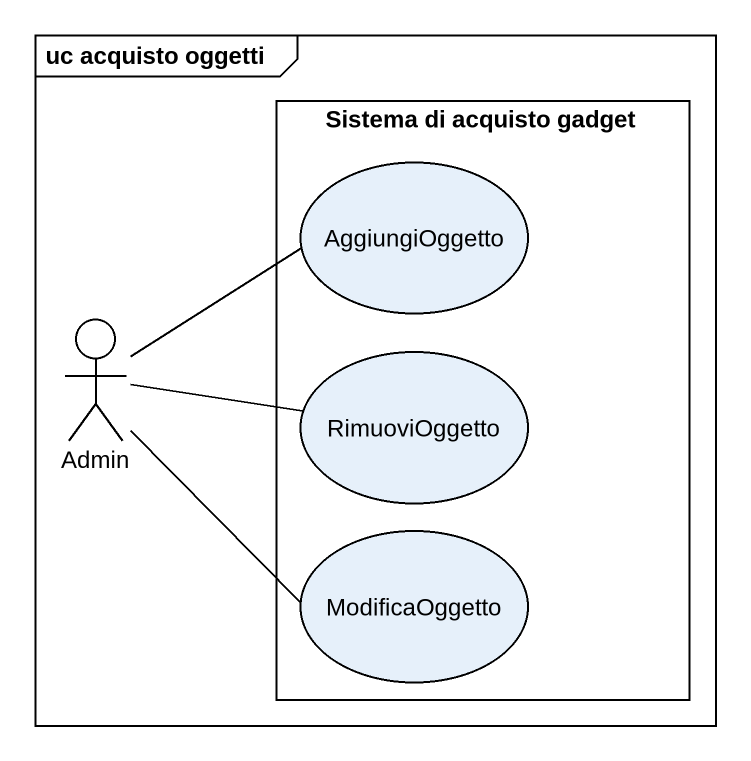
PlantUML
@startuml
mainframe uc acquisto oggetti
rectangle "Sistema di acquisto gadget" as Sistema_di_acquisto_gadget {
  usecase AggiungiOggetto
  usecase RimuoviOggetto
  usecase ModificaOggetto
}
actor Admin
Admin -right- AggiungiOggetto
Admin -right- RimuoviOggetto
Admin -right- ModificaOggetto
@enduml
